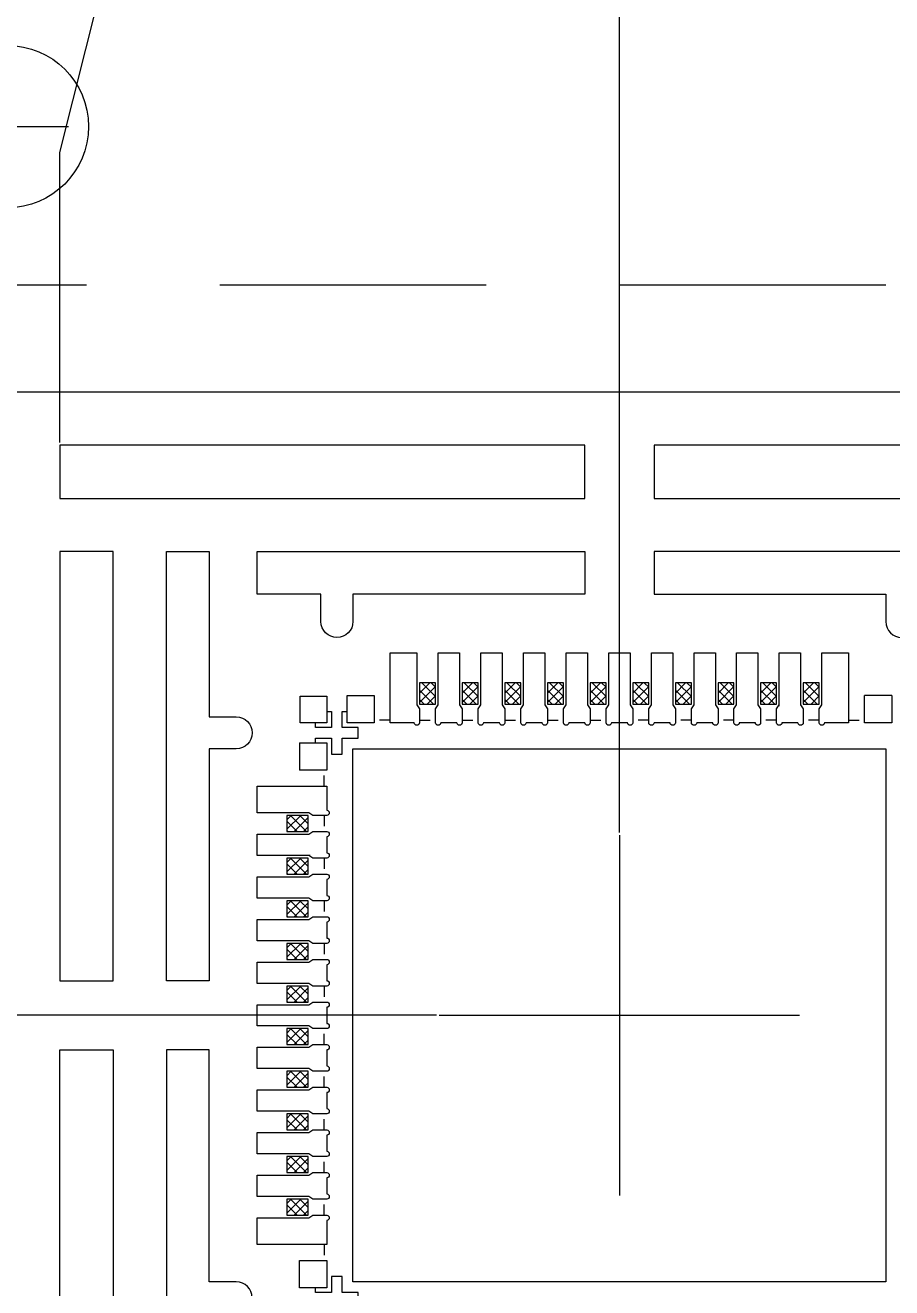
# Model space of a CAD drawing. Extents: x 360 to 479, y -156 to -9.
# Drawn here: x 387.69 to 395.82, y -27.38 to -15.53 of the extents above; entities that cross this region are included whole.
import ezdxf

# ---------------------------------------------------------------- set-up
doc = ezdxf.new("R2010")
doc.units = 0
doc.header["$LTSCALE"] = 5
doc.header["$MEASUREMENT"] = 0
doc.header["$PDMODE"] = 3
for name, pattern in [('CENTER', [2, 1.25, -0.25, 0.25, -0.25]), ('DASHED', [0.75, 0.5, -0.25]), ('HIDDEN', [0.375, 0.25, -0.125])]:
    doc.linetypes.add(name, pattern=pattern)
doc.layers.get('0').update_dxf_attribs({"linetype": 'CONTINUOUS'})
doc.layers.get('Defpoints').update_dxf_attribs({"linetype": 'CONTINUOUS'})
for name, color, linetype in [('1', 7, 'CONTINUOUS'), ('1D', 4, 'CONTINUOUS'), ('center', 1, 'CONTINUOUS'), ('PKG', 2, 'CONTINUOUS'), ('PLATING', 3, 'CONTINUOUS'), ('标注', 4, 'CONTINUOUS')]:
    doc.layers.add(name, color=color, linetype=linetype)
doc.layers.add('标注线', color=3, linetype='CONTINUOUS', lineweight=18)
doc.styles.add('SIMPLEX', font='SIMPLEX')
doc.styles.add('宋体', font='SimSun.ttf')
doc.dimstyles.new('副本Standard', dxfattribs={"dimtxt": 0.05, "dimasz": 0.05, "dimexe": 0.07, "dimexo": 0.07, "dimgap": 0.07, "dimtad": 1, "dimzin": 1, "dimdsep": 46, "dimtxsty": 'SIMPLEX', "dimcen": 0.1, "dimclrd": 256, "dimclre": 256, "dimclrt": 256, "dimadec": 0, "dimazin": 0, "dimtfac": 1, "dimtofl": 0, "dimtmove": 0, "dimatfit": 0, "dimfxl": 1, "dimlwd": -1, "dimlwe": -1, "dimarcsym": 0})

# ---------------------------------------------------------------- blocks, each defined once
blk = doc.blocks.new('*D2')
at = {"layer": 'Defpoints', "color": 0, "transparency": 16777216}
for p in [(3210.564, -270.656), (3239.564, -274.423), (3210.564, -281.071)]:
    blk.add_point(p, dxfattribs=at)
at = {"layer": '标注', "lineweight": 0, "transparency": 16777216}
blk.add_line((3210.564, -281.046), (3210.564, -270.656), dxfattribs=at)
at = {"layer": '标注', "lineweight": 0, "transparency": 16777216, "insert": (3210.564, -268.533), "char_height": 1, "attachment_point": 5, "rotation": 90, "style": '宋体'}
blk.add_mtext('29.000', dxfattribs=at)
blk = doc.blocks.new('*D15')
at = {"layer": 'Defpoints', "color": 0, "transparency": 16777216}
for p in [(3204.821, -274.423), (3198.555, -282.761), (3208.874, -282.761)]:
    blk.add_point(p, dxfattribs=at)
at = {"layer": '标注', "lineweight": 0, "transparency": 16777216}
blk.add_line((3208.849, -282.761), (3198.555, -282.761), dxfattribs=at)
at = {"layer": '标注', "lineweight": 0, "transparency": 16777216, "insert": (3196.79, -282.761), "char_height": 1, "attachment_point": 5, "style": '宋体'}
blk.add_mtext('8.338', dxfattribs=at)
blk = doc.blocks.new('*D16')
at = {"layer": 'Defpoints', "color": 0, "transparency": 16777216}
for p in [(3204.821, -274.423), (3198.555, -288.061), (3208.874, -288.061)]:
    blk.add_point(p, dxfattribs=at)
at = {"layer": '标注', "lineweight": 0, "transparency": 16777216}
blk.add_line((3208.849, -288.061), (3198.555, -288.061), dxfattribs=at)
at = {"layer": '标注', "lineweight": 0, "transparency": 16777216, "insert": (3196.483, -288.061), "char_height": 1, "attachment_point": 5, "style": '宋体'}
blk.add_mtext('13.638', dxfattribs=at)
blk = doc.blocks.new('*D17')
at = {"layer": 'Defpoints', "color": 0, "transparency": 16777216}
for p in [(3204.821, -274.423), (3198.555, -293.361), (3208.874, -293.361)]:
    blk.add_point(p, dxfattribs=at)
at = {"layer": '标注', "lineweight": 0, "transparency": 16777216}
blk.add_line((3208.849, -293.361), (3198.555, -293.361), dxfattribs=at)
at = {"layer": '标注', "lineweight": 0, "transparency": 16777216, "insert": (3196.483, -293.361), "char_height": 1, "attachment_point": 5, "style": '宋体'}
blk.add_mtext('18.938', dxfattribs=at)
blk = doc.blocks.new('*D18')
at = {"layer": 'Defpoints', "color": 0, "transparency": 16777216}
for p in [(3204.821, -274.423), (3198.555, -298.661), (3208.874, -298.661)]:
    blk.add_point(p, dxfattribs=at)
at = {"layer": '标注', "lineweight": 0, "transparency": 16777216}
blk.add_line((3208.849, -298.661), (3198.555, -298.661), dxfattribs=at)
at = {"layer": '标注', "lineweight": 0, "transparency": 16777216, "insert": (3196.438, -298.661), "char_height": 1, "attachment_point": 5, "style": '宋体'}
blk.add_mtext('24.238', dxfattribs=at)
blk = doc.blocks.new('*D19')
at = {"layer": 'Defpoints', "color": 0, "transparency": 16777216}
for p in [(3204.821, -274.423), (3198.555, -303.961), (3208.874, -303.961)]:
    blk.add_point(p, dxfattribs=at)
at = {"layer": '标注', "lineweight": 0, "transparency": 16777216}
blk.add_line((3208.849, -303.961), (3198.555, -303.961), dxfattribs=at)
at = {"layer": '标注', "lineweight": 0, "transparency": 16777216, "insert": (3196.438, -303.961), "char_height": 1, "attachment_point": 5, "style": '宋体'}
blk.add_mtext('29.538', dxfattribs=at)
blk = doc.blocks.new('*D20')
at = {"layer": 'Defpoints', "color": 0, "transparency": 16777216}
for p in [(3204.821, -274.423), (3198.555, -309.261), (3208.874, -309.261)]:
    blk.add_point(p, dxfattribs=at)
at = {"layer": '标注', "lineweight": 0, "transparency": 16777216}
blk.add_line((3208.849, -309.261), (3198.555, -309.261), dxfattribs=at)
at = {"layer": '标注', "lineweight": 0, "transparency": 16777216, "insert": (3196.444, -309.261), "char_height": 1, "attachment_point": 5, "style": '宋体'}
blk.add_mtext('34.838', dxfattribs=at)
blk = doc.blocks.new('*D21')
at = {"layer": 'Defpoints', "color": 0, "transparency": 16777216}
for p in [(3204.821, -274.423), (3198.555, -314.561), (3208.874, -314.561)]:
    blk.add_point(p, dxfattribs=at)
at = {"layer": '标注', "lineweight": 0, "transparency": 16777216}
blk.add_line((3208.849, -314.561), (3198.555, -314.561), dxfattribs=at)
at = {"layer": '标注', "lineweight": 0, "transparency": 16777216, "insert": (3196.427, -314.561), "char_height": 1, "attachment_point": 5, "style": '宋体'}
blk.add_mtext('40.138', dxfattribs=at)
blk = doc.blocks.new('*D22')
at = {"layer": 'Defpoints', "color": 0, "transparency": 16777216}
for p in [(3204.821, -274.423), (3198.555, -319.861), (3208.874, -319.861)]:
    blk.add_point(p, dxfattribs=at)
at = {"layer": '标注', "lineweight": 0, "transparency": 16777216}
blk.add_line((3208.849, -319.861), (3198.555, -319.861), dxfattribs=at)
at = {"layer": '标注', "lineweight": 0, "transparency": 16777216, "insert": (3196.427, -319.861), "char_height": 1, "attachment_point": 5, "style": '宋体'}
blk.add_mtext('45.438', dxfattribs=at)
blk = doc.blocks.new('*D23')
at = {"layer": 'Defpoints', "color": 0, "transparency": 16777216}
for p in [(3204.821, -274.423), (3198.555, -325.161), (3208.874, -325.161)]:
    blk.add_point(p, dxfattribs=at)
at = {"layer": '标注', "lineweight": 0, "transparency": 16777216}
blk.add_line((3208.849, -325.161), (3198.555, -325.161), dxfattribs=at)
at = {"layer": '标注', "lineweight": 0, "transparency": 16777216, "insert": (3196.444, -325.161), "char_height": 1, "attachment_point": 5, "style": '宋体'}
blk.add_mtext('50.738', dxfattribs=at)
blk = doc.blocks.new('*D24')
at = {"layer": 'Defpoints', "color": 0, "transparency": 16777216}
for p in [(3204.821, -274.423), (3198.555, -330.461), (3208.874, -330.461)]:
    blk.add_point(p, dxfattribs=at)
at = {"layer": '标注', "lineweight": 0, "transparency": 16777216}
blk.add_line((3208.849, -330.461), (3198.555, -330.461), dxfattribs=at)
at = {"layer": '标注', "lineweight": 0, "transparency": 16777216, "insert": (3196.444, -330.461), "char_height": 1, "attachment_point": 5, "style": '宋体'}
blk.add_mtext('56.038', dxfattribs=at)
blk = doc.blocks.new('*D33')
at = {"layer": 'Defpoints', "color": 0, "transparency": 16777216}
for p in [(3204.814, -270.656), (3204.821, -274.423), (3239.564, -274.423)]:
    blk.add_point(p, dxfattribs=at)
at = {"layer": '标注', "lineweight": 0, "transparency": 16777216}
for p, q in [((3204.814, -272.656), (3204.814, -270.656)), ((3204.821, -272.423), (3204.814, -272.656)), ((3204.821, -274.398), (3204.821, -272.423))]:
    blk.add_line(p, q, dxfattribs=at)
at = {"layer": '标注', "lineweight": 0, "transparency": 16777216, "insert": (3204.814, -268.547), "char_height": 1, "attachment_point": 5, "rotation": 90, "style": '宋体'}
blk.add_mtext('34.743', dxfattribs=at)
blk = doc.blocks.new('*D34')
at = {"layer": 'Defpoints', "color": 0, "transparency": 16777216}
for p in [(3200.314, -270.656), (3200.314, -273.911), (3239.564, -274.423)]:
    blk.add_point(p, dxfattribs=at)
at = {"layer": '标注', "lineweight": 0, "transparency": 16777216}
blk.add_line((3200.314, -273.886), (3200.314, -270.656), dxfattribs=at)
at = {"layer": '标注', "lineweight": 0, "transparency": 16777216, "insert": (3200.314, -268.539), "char_height": 1, "attachment_point": 5, "rotation": 90, "style": '宋体'}
blk.add_mtext('39.250', dxfattribs=at)
blk = doc.blocks.new('*D35')
at = {"layer": 'Defpoints', "color": 0, "transparency": 16777216}
for p in [(3239.564, -274.423), (3204.814, -346.911), (3206.996, -355.134)]:
    blk.add_point(p, dxfattribs=at)
at = {"layer": '标注', "lineweight": 0, "transparency": 16777216}
for p, q in [((3204.814, -346.936), (3204.814, -351.134)), ((3204.814, -351.134), (3206.996, -353.134)), ((3206.996, -353.134), (3206.996, -355.134))]:
    blk.add_line(p, q, dxfattribs=at)
at = {"layer": '标注', "lineweight": 0, "transparency": 16777216, "insert": (3206.996, -357.251), "char_height": 1, "attachment_point": 5, "rotation": 90, "style": '宋体'}
blk.add_mtext('34.750', dxfattribs=at)
blk = doc.blocks.new('*D36')
at = {"layer": 'Defpoints', "color": 0, "transparency": 16777216}
for p in [(3204.821, -274.423), (3198.555, -349.399), (3232.802, -349.399)]:
    blk.add_point(p, dxfattribs=at)
at = {"layer": '标注', "lineweight": 0, "transparency": 16777216}
blk.add_line((3232.777, -349.399), (3198.555, -349.399), dxfattribs=at)
at = {"layer": '标注', "lineweight": 0, "transparency": 16777216, "insert": (3196.441, -349.399), "char_height": 1, "attachment_point": 5, "style": '宋体'}
blk.add_mtext('74.976', dxfattribs=at)
blk = doc.blocks.new('*D37')
at = {"layer": 'Defpoints', "color": 0, "transparency": 16777216}
for p in [(3204.821, -274.423), (3198.555, -335.761), (3208.874, -335.761)]:
    blk.add_point(p, dxfattribs=at)
at = {"layer": '标注', "lineweight": 0, "transparency": 16777216}
blk.add_line((3208.849, -335.761), (3198.555, -335.761), dxfattribs=at)
at = {"layer": '标注', "lineweight": 0, "transparency": 16777216, "insert": (3196.436, -335.761), "char_height": 1, "attachment_point": 5, "style": '宋体'}
blk.add_mtext('61.338', dxfattribs=at)
blk = doc.blocks.new('*D38')
at = {"layer": 'Defpoints', "color": 0, "transparency": 16777216}
for p in [(3205.815, -270.667), (3239.564, -274.423), (3205.315, -277.411)]:
    blk.add_point(p, dxfattribs=at)
at = {"layer": '标注', "lineweight": 0, "transparency": 16777216}
for p, q in [((3205.815, -272.667), (3205.815, -270.667)), ((3205.315, -274.667), (3205.815, -272.667)), ((3205.315, -277.386), (3205.315, -274.667))]:
    blk.add_line(p, q, dxfattribs=at)
at = {"layer": '标注', "lineweight": 0, "transparency": 16777216, "insert": (3205.815, -268.55), "char_height": 1, "attachment_point": 5, "rotation": 90, "style": '宋体'}
blk.add_mtext('34.250', dxfattribs=at)
blk = doc.blocks.new('*D39')
at = {"layer": 'Defpoints', "color": 0, "transparency": 16777216}
for p in [(3201.314, -270.656), (3201.314, -272.911), (3239.564, -274.423)]:
    blk.add_point(p, dxfattribs=at)
at = {"layer": '标注', "lineweight": 0, "transparency": 16777216}
blk.add_line((3201.314, -272.886), (3201.314, -270.656), dxfattribs=at)
at = {"layer": '标注', "lineweight": 0, "transparency": 16777216, "insert": (3201.314, -268.539), "char_height": 1, "attachment_point": 5, "rotation": 90, "style": '宋体'}
blk.add_mtext('38.250', dxfattribs=at)

msp = doc.modelspace()

# ---------------------------------------------------------------- linework, layer by layer
at = {"lineweight": 0}
for points in [[(388.0131, -19.9724), (392.9381, -19.9724), (392.9381, -19.4724), (388.0135, -19.4724)], [(393.5881, -19.9724), (398.2381, -19.9724), (398.2381, -19.4724), (393.5881, -19.4723)], [(388.0131, -24.4974), (388.5131, -24.4974), (388.5131, -20.4724), (388.0131, -20.4724)], [(388.0131, -25.1474), (388.5131, -25.1474), (388.5131, -29.7974), (388.0131, -29.7974)]]:
    msp.add_lwpolyline(points, close=True, dxfattribs=at)
for points in [[(389.4131, -24.4974), (389.0131, -24.4974), (389.0131, -20.4724), (389.4131, -20.4724), (389.4131, -22.0224), (389.6681, -22.0224, -1), (389.6681, -22.3224), (389.4131, -22.3224)], [(389.8631, -20.4724), (392.9381, -20.4724), (392.9381, -20.8724), (390.7631, -20.8724), (390.7631, -21.1274, -1), (390.4631, -21.1274), (390.4631, -20.8724), (389.8631, -20.8724)], [(395.7631, -21.1274, 1), (396.0631, -21.1274), (396.0631, -20.8724), (398.2381, -20.8724), (398.2381, -20.4724), (393.5881, -20.4724), (393.5881, -20.8724), (395.7631, -20.8724)], [(389.6681, -27.6224, 1), (389.6681, -27.3224), (389.4131, -27.3224), (389.4131, -25.1474), (389.0131, -25.1474), (389.0131, -29.7974), (389.4131, -29.7974), (389.4131, -27.6224)]]:
    msp.add_lwpolyline(points, format="xyb", close=True, dxfattribs=at)
at = {"layer": '1', "linetype": 'Continuous', "lineweight": 0}
for p, q in [((390.7081, -21.8224), (390.9631, -21.8224)), ((395.8181, -21.8224), (395.5631, -21.8224)), ((390.2631, -22.2674), (390.2631, -22.5224)), ((390.2631, -27.3774), (390.2631, -27.1224))]:
    msp.add_line(p, q, dxfattribs=at)
for points in [[(391.1131, -21.4224), (391.3631, -21.4224), (391.3631, -21.9099), (391.3881, -21.9474), (391.3881, -22.0774, -0.9266253), (391.3383, -22.0774), (391.1131, -22.0774)], [(391.7881, -21.9474), (391.7881, -22.0774, -0.9266253), (391.7383, -22.0774), (391.588, -22.0774, -0.9266253), (391.5381, -22.0774), (391.5381, -21.9474), (391.5631, -21.9099), (391.5631, -21.4224), (391.7631, -21.4224), (391.7631, -21.9099)], [(392.1631, -21.4224), (392.1631, -21.9099), (392.1881, -21.9474), (392.1881, -22.0774, -0.9266253), (392.1383, -22.0774), (391.988, -22.0774, -0.9266253), (391.9381, -22.0774), (391.9381, -21.9474), (391.9631, -21.9099), (391.9631, -21.4224), (392.1381, -21.4224)], [(392.5631, -21.4224), (392.5631, -21.9099), (392.5881, -21.9474), (392.5881, -22.0774, -0.9266253), (392.5383, -22.0774), (392.388, -22.0774, -0.9266253), (392.3381, -22.0774), (392.3381, -21.9474), (392.3631, -21.9099), (392.3631, -21.4224)], [(393.3631, -21.4224), (393.3631, -21.9099), (393.3881, -21.9474), (393.3881, -22.0774, -0.9266253), (393.3383, -22.0774), (393.188, -22.0774, -0.9266253), (393.1381, -22.0774), (393.1381, -21.9474), (393.1631, -21.9099), (393.1631, -21.4224)], [(393.7631, -21.4224), (393.7631, -21.9099), (393.7881, -21.9474), (393.7881, -22.0774, -0.9266253), (393.7383, -22.0774), (393.588, -22.0774, -0.9266253), (393.5381, -22.0774), (393.5381, -21.9474), (393.5631, -21.9099), (393.5631, -21.4224)], [(394.1631, -21.4224), (394.1631, -21.9099), (394.1881, -21.9474), (394.1881, -22.0774, -0.9266253), (394.1383, -22.0774), (393.988, -22.0774, -0.9266253), (393.9381, -22.0774), (393.9381, -21.9474), (393.9631, -21.9099), (393.9631, -21.4224)], [(394.5631, -21.4224), (394.5631, -21.9099), (394.5881, -21.9474), (394.5881, -22.0774, -0.9266253), (394.5383, -22.0774), (394.388, -22.0774, -0.9266253), (394.3381, -22.0774), (394.3381, -21.9474), (394.3631, -21.9099), (394.3631, -21.4224)], [(395.4131, -21.4224), (395.4131, -22.0774), (395.188, -22.0774, -0.9266253), (395.1381, -22.0774), (395.1381, -21.9474), (395.1631, -21.9099), (395.1631, -21.4224)], [(389.8631, -22.6724), (390.5181, -22.6724), (390.5181, -22.8975, -0.9266253), (390.5181, -22.9474), (390.3881, -22.9474), (390.3506, -22.9224), (389.8631, -22.9224)], [(389.8631, -23.5224), (390.3506, -23.5224), (390.3881, -23.4974), (390.5181, -23.4974, -0.9266253), (390.5181, -23.5473), (390.5181, -23.6975, -0.9266253), (390.5181, -23.7474), (390.3881, -23.7474), (390.3506, -23.7224), (389.8631, -23.7224)], [(389.8631, -23.9224), (390.3506, -23.9224), (390.3881, -23.8974), (390.5181, -23.8974, -0.9266253), (390.5181, -23.9473), (390.5181, -24.0975, -0.9266253), (390.5181, -24.1474), (390.3881, -24.1474), (390.3506, -24.1224), (389.8631, -24.1224)], [(389.8631, -24.3224), (390.3506, -24.3224), (390.3881, -24.2974), (390.5181, -24.2974, -0.9266253), (390.5181, -24.3473), (390.5181, -24.4975, -0.9266253), (390.5181, -24.5474), (390.3881, -24.5474), (390.3506, -24.5224), (389.8631, -24.5224)], [(389.8631, -24.7224), (390.3506, -24.7224), (390.3881, -24.6974), (390.5181, -24.6974, -0.9266253), (390.5181, -24.7473), (390.5181, -24.8975, -0.9266253), (390.5181, -24.9474), (390.3881, -24.9474), (390.3506, -24.9224), (389.8631, -24.9224)], [(389.8631, -25.5224), (390.3506, -25.5224), (390.3881, -25.4974), (390.5181, -25.4974, -0.9266253), (390.5181, -25.5473), (390.5181, -25.6975, -0.9266253), (390.5181, -25.7474), (390.3881, -25.7474), (390.3506, -25.7224), (389.8631, -25.7224)], [(389.8631, -25.9224), (390.3506, -25.9224), (390.3881, -25.8974), (390.5181, -25.8974, -0.9266253), (390.5181, -25.9473), (390.5181, -26.0975, -0.9266253), (390.5181, -26.1474), (390.3881, -26.1474), (390.3506, -26.1224), (389.8631, -26.1224), (389.8631, -25.9474)], [(390.3881, -26.2974), (390.5181, -26.2974, -0.9266253), (390.5181, -26.3473), (390.5181, -26.4975, -0.9266253), (390.5181, -26.5474), (390.3881, -26.5474), (390.3506, -26.5224), (389.8631, -26.5224), (389.8631, -26.3224), (390.3506, -26.3224)], [(389.8631, -26.9724), (389.8631, -26.7224), (390.3506, -26.7224), (390.3881, -26.6974), (390.5181, -26.6974, -0.9266253), (390.5181, -26.7473), (390.5181, -26.9724)]]:
    msp.add_lwpolyline(points, format="xyb", close=True, dxfattribs=at)
for points in [[(392.7631, -21.4224), (392.9631, -21.4224), (392.9631, -21.9099), (392.9881, -21.9474), (392.9881, -22.0774, -0.9266253), (392.9383, -22.0774), (392.788, -22.0774, -0.9266253), (392.7381, -22.0774), (392.7381, -21.9474), (392.7631, -21.9099), (392.7631, -21.4224), (392.7881, -21.4224)], [(394.7631, -21.9224), (394.7631, -21.4224), (394.9631, -21.4224), (394.9631, -21.9099), (394.9881, -21.9474), (394.9881, -22.0774, -0.9266253), (394.9383, -22.0774), (394.788, -22.0774, -0.9266253), (394.7381, -22.0774), (394.7381, -21.9474), (394.7631, -21.9099)], [(390.3631, -23.3224), (389.8631, -23.3224), (389.8631, -23.1224), (390.3506, -23.1224), (390.3881, -23.0974), (390.5181, -23.0974, -0.9266253), (390.5181, -23.1473), (390.5181, -23.2975, -0.9266253), (390.5181, -23.3474), (390.3881, -23.3474), (390.3506, -23.3224)], [(389.8631, -25.3224), (389.8631, -25.1224), (390.3506, -25.1224), (390.3881, -25.0974), (390.5181, -25.0974, -0.9266253), (390.5181, -25.1473), (390.5181, -25.2975, -0.9266253), (390.5181, -25.3474), (390.3881, -25.3474), (390.3506, -25.3224), (389.8631, -25.3224), (389.8631, -25.2974)]]:
    msp.add_lwpolyline(points, format="xyb", dxfattribs=at)
at = {"layer": '1', "lineweight": 0}
msp.add_lwpolyline([(390.2681, -21.8274), (390.5181, -21.8274), (390.5181, -22.0774), (390.2681, -22.0774)], close=True, dxfattribs=at)
for points in [[(390.9631, -21.8224), (390.9631, -22.0774), (390.7081, -22.0774), (390.7081, -21.8224)], [(395.8181, -21.8224), (395.8181, -22.0774), (395.5631, -22.0774), (395.5631, -21.8224)], [(390.2631, -22.2674), (390.5181, -22.2674), (390.5181, -22.5224), (390.2631, -22.5224)], [(390.2631, -27.1224), (390.5181, -27.1224), (390.5181, -27.3774), (390.2631, -27.3774)]]:
    msp.add_lwpolyline(points, dxfattribs=at)
msp.add_circle((387.5201, -16.4844), 0.762, dxfattribs=at)
at = {"layer": '1D', "lineweight": 0}
msp.add_line((386.9451, -16.4844), (388.0951, -16.4844), dxfattribs=at)
at = {"layer": '1D', "linetype": 'HIDDEN', "lineweight": 0, "ltscale": 0.05}
for p, q in [((391.3881, -22.0524), (391.5381, -22.0524)), ((391.7881, -22.0524), (391.9381, -22.0524)), ((392.1881, -22.0524), (392.3381, -22.0524)), ((392.5881, -22.0524), (392.7381, -22.0524)), ((392.9881, -22.0524), (393.1381, -22.0524)), ((393.5381, -22.0524), (393.3881, -22.0524)), ((393.9381, -22.0524), (393.7881, -22.0524)), ((394.3381, -22.0524), (394.1881, -22.0524)), ((394.7381, -22.0524), (394.5881, -22.0524)), ((395.1381, -22.0524), (394.9881, -22.0524)), ((390.4931, -22.9474), (390.4931, -23.0974)), ((390.4931, -23.3474), (390.4931, -23.4974)), ((390.4931, -23.7474), (390.4931, -23.8974)), ((390.4931, -24.1474), (390.4931, -24.2974)), ((390.4931, -24.5474), (390.4931, -24.6974)), ((390.4931, -25.0974), (390.4931, -24.9474)), ((390.4931, -25.4974), (390.4931, -25.3474)), ((390.4931, -25.8974), (390.4931, -25.7474)), ((390.4931, -26.2974), (390.4931, -26.1474)), ((390.4931, -26.6974), (390.4931, -26.5474))]:
    msp.add_line(p, q, dxfattribs=at)
at = {"layer": '1D', "linetype": 'DASHED', "lineweight": 0}
msp.add_lwpolyline([(459.5131, -17.9724), (383.0131, -17.9724), (383.0131, -89.9724), (459.5131, -89.9724)], dxfattribs=at)
at = {"layer": '1D', "color": 1, "lineweight": 0}
msp.add_lwpolyline([(459.5131, -88.9724), (387.5131, -88.9724), (387.5131, -18.9724), (459.5131, -18.9724)], dxfattribs=at)
at = {"layer": '1D', "linetype": 'HIDDEN', "lineweight": 5, "ltscale": 0.15}
for points in [[(390.5181, -21.9724), (390.5631, -21.9724), (390.5631, -22.1224), (390.4131, -22.1224), (390.4131, -22.0774)], [(390.4131, -22.2674), (390.4131, -22.2224), (390.5631, -22.2224), (390.5631, -22.3724), (390.6631, -22.3724), (390.6631, -22.2224), (390.8131, -22.2224), (390.8131, -22.1224), (390.6631, -22.1224), (390.6631, -21.9724), (390.7081, -21.9724)], [(390.4131, -27.5674), (390.4131, -27.5224), (390.5631, -27.5224), (390.5631, -27.6724), (390.6631, -27.6724), (390.6631, -27.5224), (390.8131, -27.5224), (390.8131, -27.4224), (390.6631, -27.4224), (390.6631, -27.2724), (390.5631, -27.2724), (390.5631, -27.4224), (390.4131, -27.4224), (390.4131, -27.3774)]]:
    msp.add_lwpolyline(points, dxfattribs=at)
at = {"layer": '1D', "linetype": 'HIDDEN', "lineweight": 0, "ltscale": 0.08}
for points in [[(391.1131, -22.0524), (390.9631, -22.0524)], [(395.4131, -22.0524), (395.5631, -22.0524)], [(390.4931, -22.6724), (390.4931, -22.5224)], [(390.4931, -26.9724), (390.4931, -27.1224)]]:
    msp.add_lwpolyline(points, dxfattribs=at)
at = {"layer": 'center', "linetype": 'CENTER', "lineweight": 0}
for p, q in [((393.2631, -23.1317), (393.2631, -26.5131)), ((391.5724, -24.8224), (394.9539, -24.8224))]:
    msp.add_line(p, q, dxfattribs=at)
at = {"layer": 'PKG', "linetype": 'Continuous', "lineweight": 0}
msp.add_lwpolyline([(390.7631, -27.3224), (390.7631, -22.3224), (395.7631, -22.3224), (395.7631, -27.3224)], close=True, dxfattribs=at)
at = {"layer": 'PLATING', "lineweight": 0}
for p, q in [((391.5381, -21.7024), (391.3881, -21.7024)), ((391.3881, -21.7024), (391.3881, -21.9024)), ((391.5381, -21.9024), (391.5381, -21.7024)), ((391.9381, -21.7024), (391.7881, -21.7024)), ((391.7881, -21.7024), (391.7881, -21.9024)), ((391.9381, -21.9024), (391.9381, -21.7024)), ((392.3381, -21.7024), (392.1881, -21.7024)), ((392.1881, -21.7024), (392.1881, -21.9024)), ((392.3381, -21.9024), (392.3381, -21.7024)), ((392.7381, -21.7024), (392.5881, -21.7024)), ((392.5881, -21.7024), (392.5881, -21.9024)), ((392.7381, -21.9024), (392.7381, -21.7024)), ((393.1381, -21.7024), (392.9881, -21.7024)), ((392.9881, -21.7024), (392.9881, -21.9024)), ((393.1381, -21.9024), (393.1381, -21.7024)), ((393.5381, -21.7024), (393.3881, -21.7024)), ((393.3881, -21.7024), (393.3881, -21.9024)), ((393.5381, -21.9024), (393.5381, -21.7024)), ((393.9381, -21.7024), (393.7881, -21.7024)), ((393.7881, -21.7024), (393.7881, -21.9024)), ((393.9381, -21.9024), (393.9381, -21.7024)), ((394.3381, -21.7024), (394.1881, -21.7024)), ((394.1881, -21.7024), (394.1881, -21.9024)), ((394.3381, -21.9024), (394.3381, -21.7024)), ((394.7381, -21.7024), (394.5881, -21.7024)), ((394.5881, -21.7024), (394.5881, -21.9024)), ((394.7381, -21.9024), (394.7381, -21.7024)), ((395.1381, -21.7024), (394.9881, -21.7024)), ((394.9881, -21.7024), (394.9881, -21.9024)), ((395.1381, -21.9024), (395.1381, -21.7024)), ((391.3881, -21.9024), (391.5381, -21.9024)), ((391.7881, -21.9024), (391.9381, -21.9024)), ((392.1881, -21.9024), (392.3381, -21.9024)), ((392.5881, -21.9024), (392.7381, -21.9024)), ((392.9881, -21.9024), (393.1381, -21.9024)), ((393.3881, -21.9024), (393.5381, -21.9024)), ((393.7881, -21.9024), (393.9381, -21.9024)), ((394.1881, -21.9024), (394.3381, -21.9024)), ((394.5881, -21.9024), (394.7381, -21.9024)), ((394.9881, -21.9024), (395.1381, -21.9024)), ((390.3431, -22.9474), (390.1431, -22.9474)), ((390.1431, -22.9474), (390.1431, -23.0974)), ((390.3431, -22.9474), (390.1431, -22.9474)), ((390.1431, -22.9474), (390.1431, -23.0974)), ((390.3431, -23.0974), (390.3431, -22.9474)), ((390.3431, -23.0974), (390.3431, -22.9474)), ((390.1431, -23.0974), (390.3431, -23.0974)), ((390.1431, -23.0974), (390.3431, -23.0974)), ((390.3431, -23.3474), (390.1431, -23.3474)), ((390.1431, -23.3474), (390.1431, -23.4974)), ((390.3431, -23.3474), (390.1431, -23.3474)), ((390.1431, -23.3474), (390.1431, -23.4974)), ((390.3431, -23.4974), (390.3431, -23.3474)), ((390.3431, -23.4974), (390.3431, -23.3474)), ((390.1431, -23.4974), (390.3431, -23.4974)), ((390.1431, -23.4974), (390.3431, -23.4974)), ((390.3431, -23.7474), (390.1431, -23.7474)), ((390.1431, -23.7474), (390.1431, -23.8974)), ((390.3431, -23.7474), (390.1431, -23.7474)), ((390.1431, -23.7474), (390.1431, -23.8974)), ((390.3431, -23.8974), (390.3431, -23.7474)), ((390.3431, -23.8974), (390.3431, -23.7474)), ((390.1431, -23.8974), (390.3431, -23.8974)), ((390.1431, -23.8974), (390.3431, -23.8974)), ((390.3431, -24.1474), (390.1431, -24.1474)), ((390.1431, -24.1474), (390.1431, -24.2974)), ((390.3431, -24.1474), (390.1431, -24.1474)), ((390.1431, -24.1474), (390.1431, -24.2974)), ((390.3431, -24.2974), (390.3431, -24.1474)), ((390.3431, -24.2974), (390.3431, -24.1474)), ((390.1431, -24.2974), (390.3431, -24.2974)), ((390.1431, -24.2974), (390.3431, -24.2974)), ((390.3431, -24.5474), (390.1431, -24.5474)), ((390.1431, -24.5474), (390.1431, -24.6974)), ((390.3431, -24.5474), (390.1431, -24.5474)), ((390.1431, -24.5474), (390.1431, -24.6974)), ((390.3431, -24.6974), (390.3431, -24.5474)), ((390.3431, -24.6974), (390.3431, -24.5474)), ((390.1431, -24.6974), (390.3431, -24.6974)), ((390.1431, -24.6974), (390.3431, -24.6974)), ((390.3431, -24.9474), (390.1431, -24.9474)), ((390.1431, -24.9474), (390.1431, -25.0974)), ((390.3431, -24.9474), (390.1431, -24.9474)), ((390.1431, -24.9474), (390.1431, -25.0974)), ((390.3431, -25.0974), (390.3431, -24.9474)), ((390.3431, -25.0974), (390.3431, -24.9474)), ((390.1431, -25.0974), (390.3431, -25.0974)), ((390.1431, -25.0974), (390.3431, -25.0974)), ((390.3431, -25.3474), (390.1431, -25.3474)), ((390.1431, -25.3474), (390.1431, -25.4974)), ((390.3431, -25.3474), (390.1431, -25.3474)), ((390.1431, -25.3474), (390.1431, -25.4974)), ((390.3431, -25.4974), (390.3431, -25.3474)), ((390.3431, -25.4974), (390.3431, -25.3474)), ((390.1431, -25.4974), (390.3431, -25.4974)), ((390.1431, -25.4974), (390.3431, -25.4974)), ((390.3431, -25.7474), (390.1431, -25.7474)), ((390.1431, -25.7474), (390.1431, -25.8974)), ((390.3431, -25.7474), (390.1431, -25.7474)), ((390.1431, -25.7474), (390.1431, -25.8974)), ((390.3431, -25.8974), (390.3431, -25.7474)), ((390.3431, -25.8974), (390.3431, -25.7474)), ((390.1431, -25.8974), (390.3431, -25.8974)), ((390.1431, -25.8974), (390.3431, -25.8974)), ((390.3431, -26.1474), (390.1431, -26.1474)), ((390.1431, -26.1474), (390.1431, -26.2974)), ((390.3431, -26.1474), (390.1431, -26.1474)), ((390.1431, -26.1474), (390.1431, -26.2974)), ((390.3431, -26.2974), (390.3431, -26.1474)), ((390.3431, -26.2974), (390.3431, -26.1474)), ((390.1431, -26.2974), (390.3431, -26.2974)), ((390.1431, -26.2974), (390.3431, -26.2974)), ((390.3431, -26.5474), (390.1431, -26.5474)), ((390.1431, -26.5474), (390.1431, -26.6974)), ((390.3431, -26.5474), (390.1431, -26.5474)), ((390.1431, -26.5474), (390.1431, -26.6974)), ((390.3431, -26.6974), (390.3431, -26.5474)), ((390.3431, -26.6974), (390.3431, -26.5474)), ((390.1431, -26.6974), (390.3431, -26.6974)), ((390.1431, -26.6974), (390.3431, -26.6974))]:
    msp.add_line(p, q, dxfattribs=at)
at = {"layer": '标注线', "lineweight": 0}
for p, q in [((391.3958, -21.7024), (391.3881, -21.7101)), ((391.4842, -21.7024), (391.3881, -21.7985)), ((391.5381, -21.7368), (391.3881, -21.8868)), ((391.3881, -21.7708), (391.5197, -21.9024)), ((391.4081, -21.7024), (391.5381, -21.8324)), ((391.4965, -21.7024), (391.5381, -21.744)), ((391.7958, -21.7024), (391.7881, -21.7101)), ((391.8842, -21.7024), (391.7881, -21.7985)), ((391.9381, -21.7368), (391.7881, -21.8868)), ((391.7881, -21.7708), (391.9197, -21.9024)), ((391.8081, -21.7024), (391.9381, -21.8324)), ((391.8965, -21.7024), (391.9381, -21.744)), ((392.1958, -21.7024), (392.1881, -21.7101)), ((392.2842, -21.7024), (392.1881, -21.7985)), ((392.3381, -21.7368), (392.1881, -21.8868)), ((392.1881, -21.7708), (392.3197, -21.9024)), ((392.2081, -21.7024), (392.3381, -21.8324)), ((392.2965, -21.7024), (392.3381, -21.744)), ((392.5958, -21.7024), (392.5881, -21.7101)), ((392.6842, -21.7024), (392.5881, -21.7985)), ((392.7381, -21.7368), (392.5881, -21.8868)), ((392.5881, -21.7708), (392.7197, -21.9024)), ((392.6081, -21.7024), (392.7381, -21.8324)), ((392.6965, -21.7024), (392.7381, -21.744)), ((392.9958, -21.7024), (392.9881, -21.7101)), ((393.0842, -21.7024), (392.9881, -21.7985)), ((393.1381, -21.7368), (392.9881, -21.8868)), ((392.9881, -21.7708), (393.1197, -21.9024)), ((393.0081, -21.7024), (393.1381, -21.8324)), ((393.0965, -21.7024), (393.1381, -21.744)), ((393.3958, -21.7024), (393.3881, -21.7101)), ((393.4842, -21.7024), (393.3881, -21.7985)), ((393.5381, -21.7368), (393.3881, -21.8868)), ((393.3881, -21.7708), (393.5197, -21.9024)), ((393.4081, -21.7024), (393.5381, -21.8324)), ((393.4965, -21.7024), (393.5381, -21.744)), ((393.7958, -21.7024), (393.7881, -21.7101)), ((393.8842, -21.7024), (393.7881, -21.7985)), ((393.9381, -21.7368), (393.7881, -21.8868)), ((393.7881, -21.7708), (393.9197, -21.9024)), ((393.8081, -21.7024), (393.9381, -21.8324)), ((393.8965, -21.7024), (393.9381, -21.744)), ((394.1958, -21.7024), (394.1881, -21.7101)), ((394.2842, -21.7024), (394.1881, -21.7985)), ((394.3381, -21.7368), (394.1881, -21.8868)), ((394.1881, -21.7708), (394.3197, -21.9024)), ((394.2081, -21.7024), (394.3381, -21.8324)), ((394.2965, -21.7024), (394.3381, -21.744)), ((394.5958, -21.7024), (394.5881, -21.7101)), ((394.6842, -21.7024), (394.5881, -21.7985)), ((394.7381, -21.7368), (394.5881, -21.8868)), ((394.5881, -21.7708), (394.7197, -21.9024)), ((394.6081, -21.7024), (394.7381, -21.8324)), ((394.6965, -21.7024), (394.7381, -21.744)), ((394.9958, -21.7024), (394.9881, -21.7101)), ((395.0842, -21.7024), (394.9881, -21.7985)), ((395.1381, -21.7368), (394.9881, -21.8868)), ((394.9881, -21.7708), (395.1197, -21.9024)), ((395.0081, -21.7024), (395.1381, -21.8324)), ((395.0965, -21.7024), (395.1381, -21.744)), ((391.3881, -21.8592), (391.4313, -21.9024)), ((391.5381, -21.8252), (391.4609, -21.9024)), ((391.7881, -21.8592), (391.8313, -21.9024)), ((391.9381, -21.8252), (391.8609, -21.9024)), ((392.1881, -21.8592), (392.2313, -21.9024)), ((392.3381, -21.8252), (392.2609, -21.9024)), ((392.5881, -21.8592), (392.6313, -21.9024)), ((392.7381, -21.8252), (392.6609, -21.9024)), ((392.9881, -21.8592), (393.0313, -21.9024)), ((393.1381, -21.8252), (393.0609, -21.9024)), ((393.3881, -21.8592), (393.4313, -21.9024)), ((393.5381, -21.8252), (393.4609, -21.9024)), ((393.7881, -21.8592), (393.8313, -21.9024)), ((393.9381, -21.8252), (393.8609, -21.9024)), ((394.1881, -21.8592), (394.2313, -21.9024)), ((394.3381, -21.8252), (394.2609, -21.9024)), ((394.5881, -21.8592), (394.6313, -21.9024)), ((394.7381, -21.8252), (394.6609, -21.9024)), ((394.9881, -21.8592), (395.0313, -21.9024)), ((395.1381, -21.8252), (395.0609, -21.9024)), ((390.1431, -23.0774), (390.2732, -22.9474)), ((390.1431, -22.989), (390.1848, -22.9474)), ((390.1431, -23.0774), (390.2732, -22.9474)), ((390.1431, -22.989), (390.1848, -22.9474)), ((390.1776, -22.9474), (390.3276, -23.0974)), ((390.1776, -22.9474), (390.3276, -23.0974)), ((390.2115, -23.0974), (390.3431, -22.9658)), ((390.2115, -23.0974), (390.3431, -22.9658)), ((390.2659, -22.9474), (390.3431, -23.0246)), ((390.2659, -22.9474), (390.3431, -23.0246)), ((390.1431, -23.0013), (390.2392, -23.0974)), ((390.1431, -23.0013), (390.2392, -23.0974)), ((390.1431, -23.0897), (390.1508, -23.0974)), ((390.1431, -23.0897), (390.1508, -23.0974)), ((390.2999, -23.0974), (390.3431, -23.0542)), ((390.2999, -23.0974), (390.3431, -23.0542)), ((390.1431, -23.4774), (390.2732, -23.3474)), ((390.1431, -23.389), (390.1848, -23.3474)), ((390.1431, -23.4774), (390.2732, -23.3474)), ((390.1431, -23.389), (390.1848, -23.3474)), ((390.1431, -23.4013), (390.2392, -23.4974)), ((390.1431, -23.4013), (390.2392, -23.4974)), ((390.1776, -23.3474), (390.3276, -23.4974)), ((390.1776, -23.3474), (390.3276, -23.4974)), ((390.2115, -23.4974), (390.3431, -23.3658)), ((390.2115, -23.4974), (390.3431, -23.3658)), ((390.2659, -23.3474), (390.3431, -23.4246)), ((390.2659, -23.3474), (390.3431, -23.4246)), ((390.1431, -23.4897), (390.1508, -23.4974)), ((390.1431, -23.4897), (390.1508, -23.4974)), ((390.2999, -23.4974), (390.3431, -23.4542)), ((390.2999, -23.4974), (390.3431, -23.4542)), ((390.1431, -23.8774), (390.2732, -23.7474)), ((390.1431, -23.789), (390.1848, -23.7474)), ((390.1431, -23.8774), (390.2732, -23.7474)), ((390.1431, -23.789), (390.1848, -23.7474)), ((390.1431, -23.8013), (390.2392, -23.8974)), ((390.1431, -23.8013), (390.2392, -23.8974)), ((390.1776, -23.7474), (390.3276, -23.8974)), ((390.1776, -23.7474), (390.3276, -23.8974)), ((390.2115, -23.8974), (390.3431, -23.7658)), ((390.2115, -23.8974), (390.3431, -23.7658)), ((390.2659, -23.7474), (390.3431, -23.8246)), ((390.2659, -23.7474), (390.3431, -23.8246)), ((390.1431, -23.8897), (390.1508, -23.8974)), ((390.1431, -23.8897), (390.1508, -23.8974)), ((390.2999, -23.8974), (390.3431, -23.8542)), ((390.2999, -23.8974), (390.3431, -23.8542)), ((390.1431, -24.2774), (390.2732, -24.1474)), ((390.1431, -24.189), (390.1848, -24.1474)), ((390.1431, -24.2774), (390.2732, -24.1474)), ((390.1431, -24.189), (390.1848, -24.1474)), ((390.1776, -24.1474), (390.3276, -24.2974)), ((390.1776, -24.1474), (390.3276, -24.2974)), ((390.2659, -24.1474), (390.3431, -24.2246)), ((390.2659, -24.1474), (390.3431, -24.2246)), ((390.1431, -24.2013), (390.2392, -24.2974)), ((390.1431, -24.2013), (390.2392, -24.2974)), ((390.2115, -24.2974), (390.3431, -24.1658)), ((390.2115, -24.2974), (390.3431, -24.1658)), ((390.2999, -24.2974), (390.3431, -24.2542)), ((390.2999, -24.2974), (390.3431, -24.2542)), ((390.1431, -24.2897), (390.1508, -24.2974)), ((390.1431, -24.2897), (390.1508, -24.2974)), ((390.1431, -24.6774), (390.2732, -24.5474)), ((390.1431, -24.589), (390.1848, -24.5474)), ((390.1431, -24.6774), (390.2732, -24.5474)), ((390.1431, -24.589), (390.1848, -24.5474)), ((390.1431, -24.6013), (390.2392, -24.6974)), ((390.1431, -24.6013), (390.2392, -24.6974)), ((390.1776, -24.5474), (390.3276, -24.6974)), ((390.1776, -24.5474), (390.3276, -24.6974)), ((390.2115, -24.6974), (390.3431, -24.5658)), ((390.2115, -24.6974), (390.3431, -24.5658)), ((390.2659, -24.5474), (390.3431, -24.6246)), ((390.2659, -24.5474), (390.3431, -24.6246)), ((390.1431, -24.6897), (390.1508, -24.6974)), ((390.1431, -24.6897), (390.1508, -24.6974)), ((390.2999, -24.6974), (390.3431, -24.6542)), ((390.2999, -24.6974), (390.3431, -24.6542)), ((390.1431, -25.0774), (390.2732, -24.9474)), ((390.1431, -24.989), (390.1848, -24.9474)), ((390.1431, -25.0774), (390.2732, -24.9474)), ((390.1431, -24.989), (390.1848, -24.9474)), ((390.1776, -24.9474), (390.3276, -25.0974)), ((390.1776, -24.9474), (390.3276, -25.0974)), ((390.2115, -25.0974), (390.3431, -24.9658)), ((390.2115, -25.0974), (390.3431, -24.9658)), ((390.2659, -24.9474), (390.3431, -25.0246)), ((390.2659, -24.9474), (390.3431, -25.0246)), ((390.1431, -25.0013), (390.2392, -25.0974)), ((390.1431, -25.0013), (390.2392, -25.0974)), ((390.1431, -25.0897), (390.1508, -25.0974)), ((390.1431, -25.0897), (390.1508, -25.0974)), ((390.2999, -25.0974), (390.3431, -25.0542)), ((390.2999, -25.0974), (390.3431, -25.0542)), ((390.1431, -25.4774), (390.2732, -25.3474)), ((390.1431, -25.389), (390.1848, -25.3474)), ((390.1431, -25.4774), (390.2732, -25.3474)), ((390.1431, -25.389), (390.1848, -25.3474)), ((390.1431, -25.4013), (390.2392, -25.4974)), ((390.1431, -25.4013), (390.2392, -25.4974)), ((390.1776, -25.3474), (390.3276, -25.4974)), ((390.1776, -25.3474), (390.3276, -25.4974)), ((390.2115, -25.4974), (390.3431, -25.3658)), ((390.2115, -25.4974), (390.3431, -25.3658)), ((390.2659, -25.3474), (390.3431, -25.4246)), ((390.2659, -25.3474), (390.3431, -25.4246)), ((390.2999, -25.4974), (390.3431, -25.4542)), ((390.2999, -25.4974), (390.3431, -25.4542)), ((390.1431, -25.4897), (390.1508, -25.4974)), ((390.1431, -25.4897), (390.1508, -25.4974)), ((390.1431, -25.8774), (390.2732, -25.7474)), ((390.1431, -25.789), (390.1848, -25.7474)), ((390.1431, -25.8774), (390.2732, -25.7474)), ((390.1431, -25.789), (390.1848, -25.7474)), ((390.1431, -25.8013), (390.2392, -25.8974)), ((390.1431, -25.8013), (390.2392, -25.8974)), ((390.1776, -25.7474), (390.3276, -25.8974)), ((390.1776, -25.7474), (390.3276, -25.8974)), ((390.2115, -25.8974), (390.3431, -25.7658)), ((390.2115, -25.8974), (390.3431, -25.7658)), ((390.2659, -25.7474), (390.3431, -25.8246)), ((390.2659, -25.7474), (390.3431, -25.8246)), ((390.1431, -25.8897), (390.1508, -25.8974)), ((390.1431, -25.8897), (390.1508, -25.8974)), ((390.2999, -25.8974), (390.3431, -25.8542)), ((390.2999, -25.8974), (390.3431, -25.8542)), ((390.1431, -26.2774), (390.2732, -26.1474)), ((390.1431, -26.189), (390.1848, -26.1474)), ((390.1431, -26.2774), (390.2732, -26.1474)), ((390.1431, -26.189), (390.1848, -26.1474)), ((390.1776, -26.1474), (390.3276, -26.2974)), ((390.1776, -26.1474), (390.3276, -26.2974)), ((390.2115, -26.2974), (390.3431, -26.1658)), ((390.2115, -26.2974), (390.3431, -26.1658)), ((390.2659, -26.1474), (390.3431, -26.2246)), ((390.2659, -26.1474), (390.3431, -26.2246)), ((390.1431, -26.2013), (390.2392, -26.2974)), ((390.1431, -26.2013), (390.2392, -26.2974)), ((390.1431, -26.2897), (390.1508, -26.2974)), ((390.1431, -26.2897), (390.1508, -26.2974)), ((390.2999, -26.2974), (390.3431, -26.2542)), ((390.2999, -26.2974), (390.3431, -26.2542)), ((390.1431, -26.6774), (390.2732, -26.5474)), ((390.1431, -26.589), (390.1848, -26.5474)), ((390.1431, -26.6774), (390.2732, -26.5474)), ((390.1431, -26.589), (390.1848, -26.5474)), ((390.1431, -26.6013), (390.2392, -26.6974)), ((390.1431, -26.6013), (390.2392, -26.6974)), ((390.1776, -26.5474), (390.3276, -26.6974)), ((390.1776, -26.5474), (390.3276, -26.6974)), ((390.2115, -26.6974), (390.3431, -26.5658)), ((390.2115, -26.6974), (390.3431, -26.5658)), ((390.2659, -26.5474), (390.3431, -26.6246)), ((390.2659, -26.5474), (390.3431, -26.6246)), ((390.1431, -26.6897), (390.1508, -26.6974)), ((390.1431, -26.6897), (390.1508, -26.6974)), ((390.2999, -26.6974), (390.3431, -26.6542)), ((390.2999, -26.6974), (390.3431, -26.6542))]:
    msp.add_line(p, q, dxfattribs=at)

# ---------------------------------------------------------------- dimensions: what is measured, and where the dimension line sits
at = {"layer": '标注', "lineweight": 0}
for feature_location, offset, dtype, origin, picture, middle in [((383.0131, -15.9724), (0, 3.2556), 1, (422.2631, -16.4844), '*D34', (383.0131, -10.5998)), ((384.0131, -14.9724), (0, 2.2556), 1, (422.2631, -16.4844), '*D39', (384.0131, -10.5998)), ((387.5201, -16.4844), (-0.007, 3.7676), 1, (422.2631, -16.4844), '*D33', (387.5131, -10.6082)), ((393.2631, -23.1317), (0, 10.4148), 1, (422.2631, -16.4844), '*D2', (393.2631, -10.5942)), ((388.0135, -19.4724), (0.5, 6.7441), 1, (422.2631, -16.4844), '*D38', (388.5135, -10.6113)), ((391.5724, -56.6224), (-10.3181, 0), 0, (387.5201, -16.4844), '*D21', (379.126, -56.6224)), ((391.5724, -61.9224), (-10.3181, 0), 0, (387.5201, -16.4844), '*D22', (379.126, -61.9224)), ((391.5724, -77.8224), (-10.3181, 0), 0, (387.5201, -16.4844), '*D37', (379.1344, -77.8224)), ((391.5724, -40.7224), (-10.3181, 0), 0, (387.5201, -16.4844), '*D18', (379.1372, -40.7224)), ((391.5724, -46.0224), (-10.3181, 0), 0, (387.5201, -16.4844), '*D19', (379.1372, -46.0224)), ((415.5011, -91.4604), (-34.2469, 0), 0, (387.5201, -16.4844), '*D36', (379.14, -91.4604)), ((391.5724, -51.3224), (-10.3181, 0), 0, (387.5201, -16.4844), '*D20', (379.1428, -51.3224)), ((391.5724, -67.2224), (-10.3181, 0), 0, (387.5201, -16.4844), '*D23', (379.1428, -67.2224)), ((391.5724, -72.5224), (-10.3181, 0), 0, (387.5201, -16.4844), '*D24', (379.1428, -72.5224)), ((391.5724, -30.1224), (-10.3181, 0), 0, (387.5201, -16.4844), '*D16', (379.1819, -30.1224)), ((391.5724, -35.4224), (-10.3181, 0), 0, (387.5201, -16.4844), '*D17', (379.1819, -35.4224)), ((391.5724, -24.8224), (-10.3181, 0), 0, (387.5201, -16.4844), '*D15', (379.4892, -24.8224)), ((387.5131, -88.9724), (2.1816, -8.223), 1, (422.2631, -16.4844), '*D35', (389.6947, -99.3124))]:
    dim = msp.add_ordinate_dim(feature_location=feature_location, offset=offset, dtype=dtype, origin=origin, dimstyle='副本Standard', override={"dimtxt": 1, "dimasz": 1, "dimexo": 0.025, "dimgap": 0.05, "dimtad": 0, "dimdec": 3, "dimtxsty": '宋体', "dimlwe": 0}, dxfattribs=at)
    dim.commit()
    dim.dimension.update_dxf_attribs({"geometry": picture, "text_midpoint": middle, "insert": (-2817.3012, 257.9389)})

doc.saveas('drawing.dxf')
